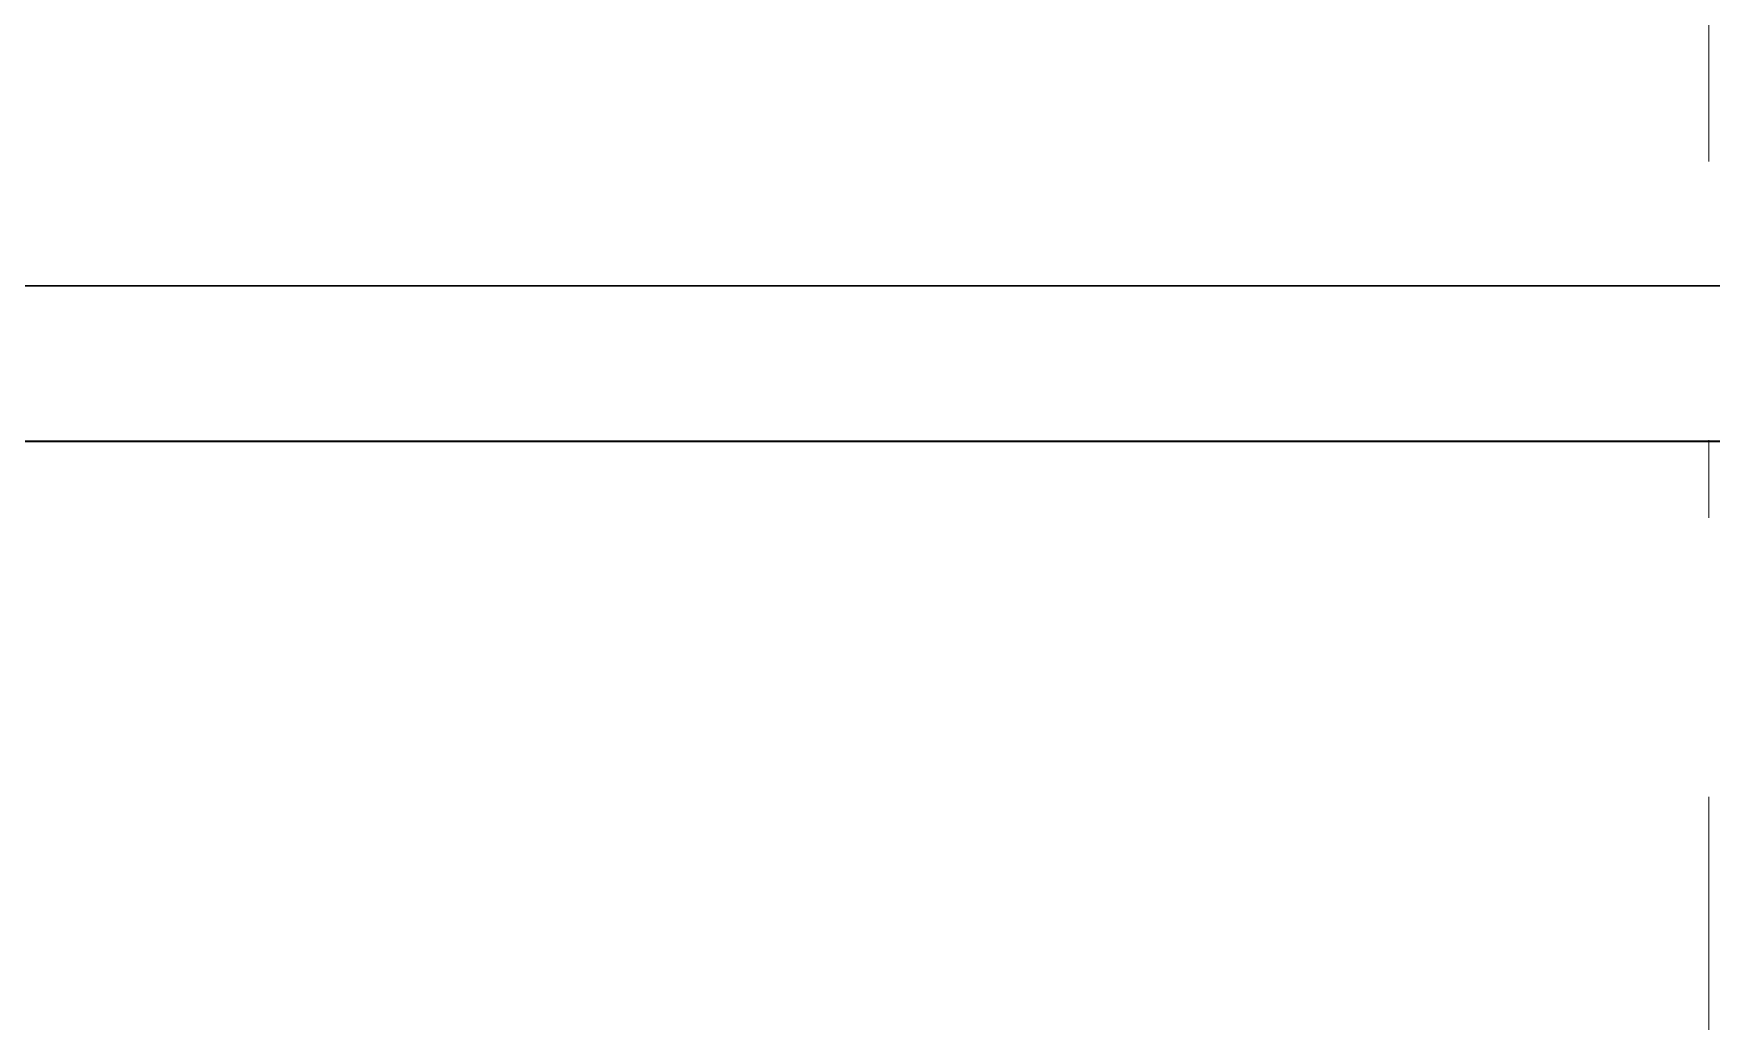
# Model space of a CAD drawing. Header units: metres. Extents: x -55 to 260, y -121 to 64.
# Drawn here: x 10.03 to 12.195, y 17.79 to 19.065 of the extents above; entities that cross this region are included whole.
import ezdxf

# ---------------------------------------------------------------- set-up
doc = ezdxf.new("R2010")
doc.units = ezdxf.units.M
doc.linetypes.add('01_Grid', pattern=[2.32, 1.6, -0.36, 0, -0.36])
for name, color, linetype, lineweight in [('0-1', 7, 'Continuous', 5), ('03EJES-1', 1, '01_Grid', 5), ('06MUR-1', 253, 'Continuous', 5), ('06MUR-2', 53, 'Continuous', 25), ('06MUREXT-1', 9, 'Continuous', 15)]:
    doc.layers.add(name, color=color, linetype=linetype, lineweight=lineweight)
pattern_1 = [(50, (0, 0), (2.9148, -0.25534), [0.3048, -3.353]), (355, (0, 0), (-0.5639, 3.05678), [0.24384, -2.682]), (100.451, (0.243, -0.0213), (2.35075, 2.8019), [0.25904, -2.849]), (46.184, (0, 0.8128), (4.33666, -0.6728), [0.4572, -5.029]), (96.636, (0.3614, 0.7567), (3.798, 3.9584), [0.38856, -4.274]), (351.184, (0, 0.813), (3.7986, 3.9586), [0.36576, -4.023]), (21, (0.4064, 0.6096), (2.42556, -1.63645), [0.3048, -3.353]), (326, (0.4064, 0.6096), (0.98876, 2.9469), [0.24384, -2.682]), (71.451, (0.6086, 0.4733), (3.4144, 1.31093), [0.25904, -2.849]), (37.5, (0, 0), (0.04956, 1.3527), [0.13411, -2.516, 0.13411, -2.589, -2.692]), (37.5, (0, 0), (0.04956, 1.3527), [-5.373, 0.13411, -2.558]), (7.5, (0, 0), (1.06888, 1.60323), [0.13411, -1.418, 0.13411, -2.455, -1.026]), (7.5, (0, 0), (1.06888, 1.60323), [-4.141, 0.13411, -0.89205]), (327.5, (-0.9063, 0), (2.169315, -0.091976), [0.13411, -0.88189, 0.13411, -3.036, -4.206]), (327.5, (-0.9063, 0), (2.169315, -0.091976), [-4.186, 0.13411, -4.072]), (317.5, (-1.313, 0), (2.3703, 0.40642), [0.13411, -1.187, 0.13411, -1.971, -2.987]), (317.5, (-1.313, 0), (2.3703, 0.40642), [-3.426, 0.1341, -2.853])]

# ---------------------------------------------------------------- blocks, each defined once
blk = doc.blocks.new('22011_AR_rvt-1-A1 _ A700')
at = {"layer": '06MUR-1'}
h = blk.add_hatch(dxfattribs=at)
h.set_pattern_fill('FP_1', color=256, style=0, pattern_type=2)
h.set_pattern_definition(pattern_1)
h.paths.add_polyline_path([(12.9091, 18.5389), (12.9091, 18.7389), (5.711, 18.7389), (5.711, 18.5389), (11.9741, 18.5389)])
h = blk.add_hatch(dxfattribs=at)
h.set_pattern_fill('FP_1', color=256, style=0, pattern_type=2)
h.set_pattern_definition(pattern_1)
h.paths.add_polyline_path([(12.9091, 18.5379), (12.9091, 18.5389), (11.9741, 18.5379)])
at = {"layer": '06MUR-2'}
for p, q in [((12.9091, 18.7389), (5.711, 18.7389)), ((12.9091, 18.5389), (5.711, 18.5389))]:
    blk.add_line(p, q, dxfattribs=at)
at = {"layer": '06MUREXT-1'}
for p, q in [((12.9101, 18.7399), (5.71, 18.7399)), ((5.71, 18.5379), (12.9101, 18.5379))]:
    blk.add_line(p, q, dxfattribs=at)
blk = doc.blocks.new('22011_AR_rvt-2-A1 _ A700')
at = {"layer": '06MUR-1'}
h = blk.add_hatch(dxfattribs=at)
h.set_pattern_fill('FP_1', color=256, style=0, pattern_type=2)
h.set_pattern_definition(pattern_1)
h.paths.add_polyline_path([(12.9091, 18.5389), (12.9091, 18.7389), (5.711, 18.7389), (5.711, 18.5389), (11.9741, 18.5389)])
h = blk.add_hatch(dxfattribs=at)
h.set_pattern_fill('FP_1', color=256, style=0, pattern_type=2)
h.set_pattern_definition(pattern_1)
h.paths.add_polyline_path([(12.9091, 18.5379), (12.9091, 18.5389), (11.9741, 18.5379)])
at = {"layer": '06MUR-2'}
for p, q in [((12.9091, 18.7389), (5.711, 18.7389)), ((12.9091, 18.5389), (5.711, 18.5389))]:
    blk.add_line(p, q, dxfattribs=at)
at = {"layer": '06MUREXT-1'}
for p, q in [((12.9101, 18.7399), (5.71, 18.7399)), ((5.71, 18.5379), (12.9101, 18.5379))]:
    blk.add_line(p, q, dxfattribs=at)

msp = doc.modelspace()

# ---------------------------------------------------------------- linework, layer by layer
at = {"layer": '03EJES-1'}
msp.add_line((12.192, -60.96), (12.192, 60.3168), dxfattribs=at)

# ---------------------------------------------------------------- block references
at = {"layer": '0-1'}
for name in ['22011_AR_rvt-2-A1 _ A700', '22011_AR_rvt-1-A1 _ A700']:
    msp.add_blockref(name, (0, 0), dxfattribs=at)

doc.saveas('drawing.dxf')
